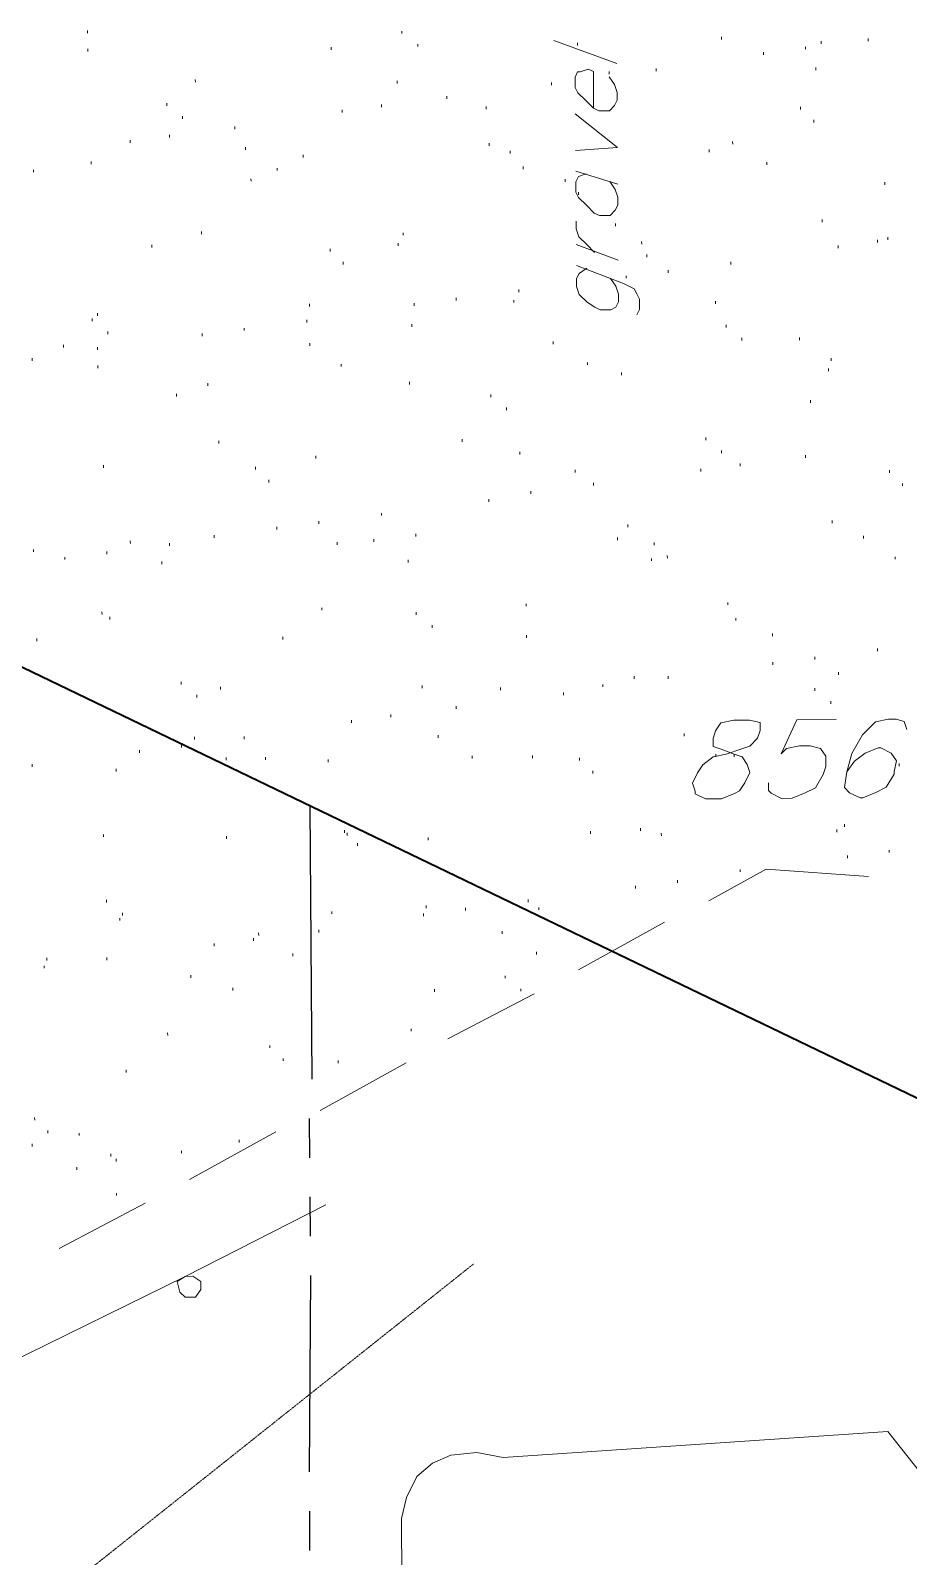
# Model space of a CAD drawing. Header units: inches. Extents: x -5728 to 15181, y 9834 to 15140.
# Drawn here: x 6282.8 to 6551, y 14161.2 to 14627.4 of the extents above; entities that cross this region are included whole.
import ezdxf

# ---------------------------------------------------------------- set-up
doc = ezdxf.new("R2010")
doc.units = ezdxf.units.IN
doc.header["$MEASUREMENT"] = 0
doc.linetypes.add('IMPORT-DASHEDX2 _4_', pattern=[0.1125, 0.075, -0.0375])
for name, color, linetype, lineweight in [('Building Setbacks', 1, 'IMPORT-DASHEDX2 _4_', 9), ('PDF_Geometry', 1, 'Continuous', 9), ('site plan converted for PDF_dwg', 1, 'Continuous', 9)]:
    doc.layers.add(name, color=color, linetype=linetype, lineweight=lineweight)

# ---------------------------------------------------------------- blocks, each defined once
blk = doc.blocks.new('site plan converted for PDF_dwg-1480341-SITE PLAN')
at = {"layer": 'Building Setbacks', "color": 147}
blk.add_line((987.35, 1770.42), (4303.47, 4372.18), dxfattribs=at)
at = {"layer": 'PDF_Geometry', "color": 155, "lineweight": 15}
for p, q in [((4188.12, 4749.8), (4188.12, 4749)), ((4284.12, 4749), (4284.12, 4748.2)), ((4381.72, 4746.6), (4381.72, 4745.8)), ((4188.12, 4744.2), (4188.12, 4743.4)), ((4262.52, 4744.2), (4262.52, 4743.4)), ((4288.92, 4745), (4288.92, 4744.2)), ((4349.72, 4738.6), (4330.52, 4745.8)), ((4337.72, 4745), (4337.72, 4744.2)), ((4394.52, 4741.8), (4394.52, 4741)), ((4407.32, 4743.4), (4407.32, 4742.6)), ((4412.12, 4745), (4412.12, 4744.2)), ((4426.52, 4745.8), (4426.52, 4745)), ((4361.72, 4737), (4361.72, 4736.2)), ((4410.52, 4737), (4410.52, 4736.2)), ((4220.92, 4734.6), (4220.92, 4733.8)), ((4282.52, 4733.8), (4282.52, 4733)), ((4329.72, 4733), (4329.72, 4732.2)), ((4342.52, 4734.6), (4342.52, 4733.8)), ((4347.32, 4736.2), (4347.32, 4735.4)), ((4212.12, 4727.4), (4212.12, 4726.6)), ((4297.72, 4729), (4297.72, 4728.2)), ((4216.92, 4723.4), (4216.92, 4722.6)), ((4265.72, 4725), (4265.72, 4724.2)), ((4277.72, 4726.6), (4277.72, 4725.8)), ((4309.72, 4725.8), (4309.72, 4725)), ((4405.72, 4725), (4405.72, 4724.2)), ((4232.92, 4720.2), (4232.92, 4719.4)), ((4409.72, 4721), (4409.72, 4720.2)), ((4200.92, 4716.2), (4200.92, 4715.4)), ((4212.92, 4717.8), (4212.92, 4717)), ((4236.12, 4713.8), (4236.12, 4713)), ((4310.52, 4714.6), (4310.52, 4713.8)), ((4384.92, 4714.6), (4384.92, 4713.8)), ((4188.92, 4709.8), (4188.92, 4709)), ((4253.72, 4711.4), (4253.72, 4710.6)), ((4316.92, 4712.2), (4316.92, 4711.4)), ((4377.72, 4712.2), (4377.72, 4711.4)), ((4171.32, 4707.4), (4171.32, 4706.6)), ((4237.72, 4704.2), (4237.72, 4703.4)), ((4245.72, 4707.4), (4245.72, 4706.6)), ((4320.92, 4707.4), (4320.92, 4706.6)), ((4336.92, 4705.8), (4349.72, 4701.8)), ((4395.32, 4708.2), (4395.32, 4707.4)), ((4333.72, 4703.4), (4333.72, 4702.6)), ((4337.72, 4699.4), (4337.72, 4698.6)), ((4431.32, 4701.8), (4431.32, 4701)), ((4412.12, 4690.6), (4412.12, 4689.8)), ((4222.52, 4688.2), (4222.52, 4687.4)), ((4284.12, 4687.4), (4284.12, 4686.6)), ((4348.92, 4689.8), (4348.92, 4689)), ((4207.32, 4684.2), (4207.32, 4683.4)), ((4261.72, 4682.6), (4261.72, 4681.8)), ((4282.52, 4684.2), (4282.52, 4683.4)), ((4349.72, 4678.6), (4336.92, 4683.4)), ((4356.92, 4684.2), (4356.92, 4683.4)), ((4416.92, 4682.6), (4416.92, 4681.8)), ((4428.92, 4684.2), (4428.92, 4683.4)), ((4432.12, 4685), (4432.12, 4684.2)), ((4265.72, 4678.6), (4265.72, 4677.8)), ((4358.52, 4680.2), (4358.52, 4679.4)), ((4384.12, 4677.8), (4384.12, 4677)), ((4352.12, 4673.8), (4352.12, 4673)), ((4364.92, 4675.4), (4364.92, 4674.6)), ((4300.12, 4667.4), (4300.12, 4666.6)), ((4317.72, 4666.6), (4317.72, 4665.8)), ((4319.32, 4669.8), (4319.32, 4669)), ((4190.52, 4663.4), (4190.52, 4662.6)), ((4255.32, 4665.8), (4255.32, 4665)), ((4287.32, 4665.8), (4287.32, 4665)), ((4379.32, 4665.8), (4379.32, 4665)), ((4188.92, 4661.8), (4188.92, 4661)), ((4193.72, 4657.8), (4193.72, 4657)), ((4235.32, 4658.6), (4235.32, 4657.8)), ((4254.52, 4661), (4254.52, 4660.2)), ((4286.52, 4659.4), (4286.52, 4658.6)), ((4382.52, 4658.6), (4382.52, 4657.8)), ((4180.12, 4653.8), (4180.12, 4653)), ((4190.52, 4653), (4190.52, 4652.2)), ((4222.52, 4657), (4222.52, 4656.2)), ((4255.32, 4653.8), (4255.32, 4653)), ((4329.72, 4653.8), (4329.72, 4653)), ((4387.32, 4654.6), (4387.32, 4653.8)), ((4404.92, 4654.6), (4404.92, 4653.8)), ((4170.52, 4649.8), (4170.52, 4649)), ((4414.52, 4648.2), (4414.52, 4647.4)), ((4190.52, 4647.4), (4190.52, 4646.6)), ((4264.92, 4647.4), (4264.92, 4646.6)), ((4340.12, 4647.4), (4340.12, 4646.6)), ((4350.52, 4644.2), (4350.52, 4643.4)), ((4413.72, 4645), (4413.72, 4644.2)), ((4224.12, 4641.8), (4224.12, 4641)), ((4285.72, 4641.8), (4285.72, 4641)), ((4214.52, 4638.6), (4214.52, 4637.8)), ((4310.52, 4637.8), (4310.52, 4637)), ((4408.12, 4635.4), (4408.12, 4634.6)), ((4315.32, 4633.8), (4315.32, 4633)), ((4227.32, 4624.2), (4227.32, 4623.4)), ((4301.72, 4624.2), (4301.72, 4623.4)), ((4319.32, 4620.2), (4319.32, 4619.4)), ((4376.12, 4624.2), (4376.12, 4623.4)), ((4380.92, 4620.2), (4380.92, 4619.4)), ((4192.12, 4617), (4192.12, 4616.2)), ((4238.52, 4616.2), (4238.52, 4615.4)), ((4256.92, 4619.4), (4256.92, 4618.6)), ((4386.52, 4616.2), (4386.52, 4615.4)), ((4406.52, 4618.6), (4406.52, 4617.8)), ((4242.52, 4612.2), (4242.52, 4611.4)), ((4336.12, 4614.6), (4336.12, 4613.8)), ((4374.52, 4614.6), (4374.52, 4613.8)), ((4432.12, 4613.8), (4432.12, 4613)), ((4322.52, 4608.2), (4322.52, 4607.4)), ((4341.72, 4610.6), (4341.72, 4609.8)), ((4436.12, 4609.8), (4436.12, 4609)), ((4276.92, 4601.8), (4276.92, 4601)), ((4309.72, 4605.8), (4309.72, 4605)), ((4244.92, 4597.8), (4244.92, 4597)), ((4257.72, 4599.4), (4257.72, 4598.6)), ((4352.12, 4597.8), (4352.12, 4597)), ((4414.52, 4598.6), (4414.52, 4597.8)), ((4200.12, 4593.8), (4200.12, 4593)), ((4212.12, 4593), (4212.12, 4592.2)), ((4225.72, 4595.4), (4225.72, 4594.6)), ((4263.32, 4593), (4263.32, 4592.2)), ((4274.52, 4593.8), (4274.52, 4593)), ((4287.32, 4595.4), (4287.32, 4594.6)), ((4348.92, 4593.8), (4348.92, 4593)), ((4360.12, 4592.2), (4360.12, 4591.4)), ((4424.12, 4593.8), (4424.12, 4593)), ((4170.52, 4591.4), (4170.52, 4590.6)), ((4180.12, 4589), (4180.12, 4588.2)), ((4192.92, 4590.6), (4192.92, 4589.8)), ((4209.72, 4587.4), (4209.72, 4586.6)), ((4284.92, 4587.4), (4284.92, 4586.6)), ((4359.32, 4587.4), (4359.32, 4586.6)), ((4364.12, 4588.2), (4364.12, 4587.4)), ((4433.72, 4587.4), (4433.72, 4586.6)), ((4320.92, 4573.8), (4320.92, 4573)), ((4382.52, 4573.8), (4382.52, 4573)), ((4191.32, 4572.2), (4191.32, 4571.4)), ((4193.72, 4570.6), (4193.72, 4569.8)), ((4258.52, 4573), (4258.52, 4572.2)), ((4287.32, 4571.4), (4287.32, 4570.6)), ((4384.92, 4569), (4384.92, 4568.2)), ((4171.32, 4564.2), (4171.32, 4563.4)), ((4246.52, 4564.2), (4246.52, 4563.4)), ((4292.12, 4567.4), (4292.12, 4566.6)), ((4320.92, 4564.2), (4320.92, 4563.4)), ((4396.12, 4564.2), (4396.12, 4563.4)), ((4428.12, 4559.4), (4428.12, 4558.6)), ((4396.12, 4555.4), (4396.12, 4554.6)), ((4408.92, 4557), (4408.92, 4556.2)), ((4215.32, 4550.6), (4215.32, 4549.8)), ((4353.72, 4551.4), (4353.72, 4550.6)), ((4364.12, 4551.4), (4364.12, 4550.6)), ((4416.12, 4552.2), (4416.12, 4551.4)), ((4220.12, 4546.6), (4220.12, 4545.8)), ((4227.32, 4549), (4227.32, 4548.2)), ((4288.92, 4549), (4288.92, 4548.2)), ((4312.92, 4548.2), (4312.92, 4547.4)), ((4332.12, 4546.6), (4332.12, 4545.8)), ((4344.12, 4549), (4344.12, 4548.2)), ((4408.92, 4547.4), (4408.92, 4546.6)), ((4299.32, 4542.6), (4299.32, 4541.8)), ((4413.72, 4543.4), (4413.72, 4542.6)), ((4267.32, 4538.6), (4267.32, 4537.8)), ((4279.32, 4540.2), (4279.32, 4539.4)), ((4215.32, 4531.4), (4215.32, 4530.6)), ((4219.32, 4533.8), (4219.32, 4533)), ((4234.52, 4533.8), (4234.52, 4533)), ((4293.72, 4533.8), (4293.72, 4533)), ((4368.92, 4533.8), (4368.92, 4533)), ((4202.52, 4529.8), (4202.52, 4529)), ((4228.92, 4527.4), (4228.92, 4526.6)), ((4240.92, 4527.4), (4240.92, 4526.6)), ((4304.12, 4527.4), (4304.12, 4526.6)), ((4322.52, 4527.4), (4322.52, 4526.6)), ((4378.52, 4527.4), (4378.52, 4526.6)), ((4384.12, 4527.4), (4384.12, 4526.6)), ((4169.72, 4525.8), (4169.72, 4525)), ((4195.32, 4524.2), (4195.32, 4523.4)), ((4260.12, 4526.6), (4260.12, 4525.8)), ((4336.92, 4526.6), (4336.92, 4525.8)), ((4340.92, 4522.6), (4340.92, 4521.8)), ((4434.52, 4524.2), (4434.52, 4523.4)), ((4191.32, 4504.2), (4191.32, 4503.4)), ((4264.92, 4505), (4264.92, 4504.2)), ((4265.72, 4504.2), (4265.72, 4503.4)), ((4340.12, 4504.2), (4340.12, 4503.4)), ((4355.32, 4505), (4355.32, 4504.2)), ((4415.32, 4504.2), (4415.32, 4503.4)), ((4417.72, 4505.8), (4417.72, 4505)), ((4228.92, 4503.4), (4228.92, 4502.6)), ((4268.92, 4501), (4268.92, 4500.2)), ((4290.52, 4502.6), (4290.52, 4501.8)), ((4361.72, 4503.4), (4361.72, 4502.6)), ((4418.52, 4496.2), (4418.52, 4495.4)), ((4431.32, 4497.8), (4431.32, 4497)), ((4385.72, 4492.2), (4385.72, 4491.4)), ((4353.72, 4487.4), (4353.72, 4486.6)), ((4366.52, 4489), (4366.52, 4488.2)), ((4192.12, 4484.2), (4192.12, 4483.4)), ((4196.92, 4480.2), (4196.92, 4479.4)), ((4260.92, 4480.2), (4260.92, 4479.4)), ((4289.72, 4481.8), (4289.72, 4481)), ((4301.72, 4481), (4301.72, 4480.2)), ((4320.92, 4483.4), (4320.92, 4482.6)), ((4324.12, 4481), (4324.12, 4480.2)), ((4196.12, 4478.6), (4196.12, 4477.8)), ((4288.92, 4479.4), (4288.92, 4478.6)), ((4362.52, 4476.2), (4336.12, 4461.8)), ((4236.92, 4472.2), (4236.92, 4471.4)), ((4238.52, 4473.8), (4238.52, 4473)), ((4256.92, 4474.6), (4256.92, 4473.8)), ((4312.92, 4473.8), (4312.92, 4473)), ((4173.72, 4466.6), (4173.72, 4465.8)), ((4192.12, 4466.6), (4192.12, 4465.8)), ((4224.92, 4470.6), (4224.92, 4469.8)), ((4248.92, 4467.4), (4248.92, 4466.6)), ((4323.32, 4467.4), (4323.32, 4466.6)), ((4172.92, 4464.2), (4172.92, 4463.4)), ((4217.72, 4461), (4217.72, 4460.2)), ((4230.52, 4457), (4230.52, 4456.2)), ((4313.72, 4460.2), (4313.72, 4459.4)), ((4292.12, 4456.2), (4292.12, 4455.4)), ((4322.52, 4454.6), (4296.12, 4441)), ((4318.52, 4456.2), (4318.52, 4455.4)), ((4210.52, 4443.4), (4210.52, 4442.6)), ((4284.92, 4444.2), (4284.92, 4443.4)), ((4241.72, 4439.4), (4241.72, 4438.6)), ((4245.72, 4435.4), (4245.72, 4434.6)), ((4283.32, 4433.8), (4256.92, 4419.4)), ((4262.52, 4434.6), (4262.52, 4433.8)), ((4197.72, 4432.2), (4197.72, 4431.4)), ((4169.72, 4417.8), (4169.72, 4417)), ((4173.72, 4413.8), (4173.72, 4413)), ((4183.32, 4413), (4183.32, 4412.2)), ((4243.32, 4413), (4216.92, 4398.6)), ((4232.12, 4410.6), (4232.12, 4409.8)), ((4168.92, 4409.8), (4168.92, 4409)), ((4192.92, 4406.6), (4192.92, 4405.8)), ((4214.52, 4407.4), (4214.52, 4406.6)), ((4182.52, 4402.6), (4182.52, 4401.8)), ((4194.52, 4405), (4194.52, 4404.2)), ((4194.52, 4394.6), (4194.52, 4393.8)), ((4203.32, 4391.4), (4176.92, 4377.8))]:
    blk.add_line(p, q, dxfattribs=at)
at = {"layer": 'PDF_Geometry', "color": 165, "lineweight": 25}
for p, q in [((4254.52, 4429), (4254.52, 4512.2)), ((4253.72, 4405), (4253.72, 4417)), ((4253.72, 4381), (4253.72, 4393)), ((4252.92, 4309), (4253.72, 4369)), ((4252.92, 4285), (4252.92, 4297))]:
    blk.add_line(p, q, dxfattribs=at)
at = {"layer": 'PDF_Geometry', "color": 155, "lineweight": 15, "flags": 128}
for points in [[(4342.52, 4725), (4342.52, 4736.2), (4340.92, 4737), (4338.52, 4736.2), (4337.72, 4736.2), (4336.92, 4734.6), (4336.92, 4731.4), (4337.72, 4729.8), (4340.12, 4727.4), (4342.52, 4725), (4344.12, 4724.2), (4347.32, 4724.2), (4348.92, 4725.8), (4349.72, 4727.4), (4349.72, 4729.8), (4348.92, 4732.2), (4347.32, 4734.6)], [(4336.92, 4712.2), (4349.72, 4713), (4336.92, 4723.4)], [(4340.12, 4705), (4337.72, 4704.2), (4336.92, 4702.6), (4336.92, 4699.4), (4337.72, 4697.8), (4340.12, 4695.4), (4342.52, 4693), (4344.12, 4692.2), (4347.32, 4692.2), (4348.92, 4693.8), (4349.72, 4695.4), (4349.72, 4697.8), (4348.92, 4700.2), (4347.32, 4702.6)], [(4342.52, 4681), (4340.12, 4683.4), (4337.72, 4685.8), (4336.92, 4688.2), (4336.92, 4690.6)], [(4336.92, 4677), (4351.32, 4671.4), (4354.52, 4669.8), (4355.32, 4668.2), (4356.12, 4666.6), (4356.12, 4663.4), (4355.32, 4661.8)], [(4340.12, 4676.2), (4337.72, 4674.6), (4336.92, 4673), (4336.92, 4670.6), (4337.72, 4668.2), (4340.12, 4665.8), (4342.52, 4664.2), (4344.12, 4663.4), (4347.32, 4663.4), (4348.92, 4664.2), (4349.72, 4665.8), (4349.72, 4668.2), (4348.92, 4670.6), (4347.32, 4673)], [(4415.32, 4537.8), (4403.32, 4537.8), (4398.52, 4527.4), (4400.12, 4529), (4404.12, 4529.8), (4407.32, 4529.8), (4410.52, 4529), (4412.12, 4526.6), (4412.12, 4523.4), (4411.32, 4521), (4408.92, 4517), (4405.72, 4515.4), (4401.72, 4513.8), (4398.52, 4513.8), (4395.32, 4515.4), (4394.52, 4516.2), (4394.52, 4518.6)], [(4436.92, 4534.6), (4436.12, 4537), (4433.72, 4537.8), (4431.32, 4537.8), (4427.32, 4537), (4423.32, 4533), (4420.12, 4527.4), (4418.52, 4521.8), (4417.72, 4517), (4419.32, 4515.4), (4422.52, 4513.8), (4423.32, 4513.8), (4427.32, 4515.4), (4430.52, 4517), (4432.92, 4521), (4432.92, 4521.8), (4433.72, 4525), (4432.12, 4527.4), (4428.92, 4529), (4428.12, 4529), (4424.12, 4527.4), (4420.92, 4525), (4418.52, 4521.8)], [(4424.92, 4489.8), (4393.72, 4492.2), (4376.12, 4482.6)], [(4258.52, 4390.6), (4215.32, 4369), (4160.92, 4342.6), (4134.52, 4329), (4090.52, 4307.4)], [(4466.52, 4273), (4429.72, 4320.2), (4312.12, 4313), (4304.12, 4314.6), (4296.12, 4313.8), (4290.52, 4311.4), (4285.72, 4307.4), (4282.52, 4301), (4280.92, 4294.6), (4280.92, 4276.2)]]:
    blk.add_lwpolyline(points, dxfattribs=at)
at = {"layer": 'PDF_Geometry', "color": 157, "lineweight": 35, "flags": 128}
blk.add_lwpolyline([(1834.52, 362.6), (4520.12, 325), (4553.72, 4365.8), (4155.32, 4561), (679.32, 1833.8)], close=True, dxfattribs=at)
at = {"layer": 'PDF_Geometry', "color": 155, "lineweight": 15, "flags": 128}
for points in [[(4384.12, 4537.8), (4380.12, 4537), (4378.52, 4534.6), (4377.72, 4532.2), (4377.72, 4529.8), (4380.12, 4529), (4384.12, 4527.4), (4386.52, 4526.6), (4388.12, 4524.2), (4388.92, 4521.8), (4387.32, 4518.6), (4385.72, 4516.2), (4384.12, 4515.4), (4380.12, 4513.8), (4375.32, 4513.8), (4372.12, 4515.4), (4372.12, 4516.2), (4371.32, 4518.6), (4372.92, 4521.8), (4374.52, 4524.2), (4377.72, 4526.6), (4381.72, 4527.4), (4386.52, 4529), (4388.92, 4529.8), (4391.32, 4532.2), (4392.12, 4534.6), (4392.12, 4537), (4388.92, 4537.8)], [(4218.52, 4362.6), (4220.12, 4365), (4220.12, 4367.4), (4217.72, 4369), (4215.32, 4369), (4212.92, 4367.4), (4213.72, 4364.2), (4215.32, 4362.6)]]:
    blk.add_lwpolyline(points, close=True, dxfattribs=at)

msp = doc.modelspace()

# ---------------------------------------------------------------- block references
at = {"layer": 'site plan converted for PDF_dwg', "color": 147, "linetype": 'IMPORT-DASHEDX2 _4_', "rotation": 0.383349167194431}
msp.add_blockref('site plan converted for PDF_dwg-1480341-SITE PLAN', (2144.04, 9849.68), dxfattribs=at)

doc.saveas('drawing.dxf')
